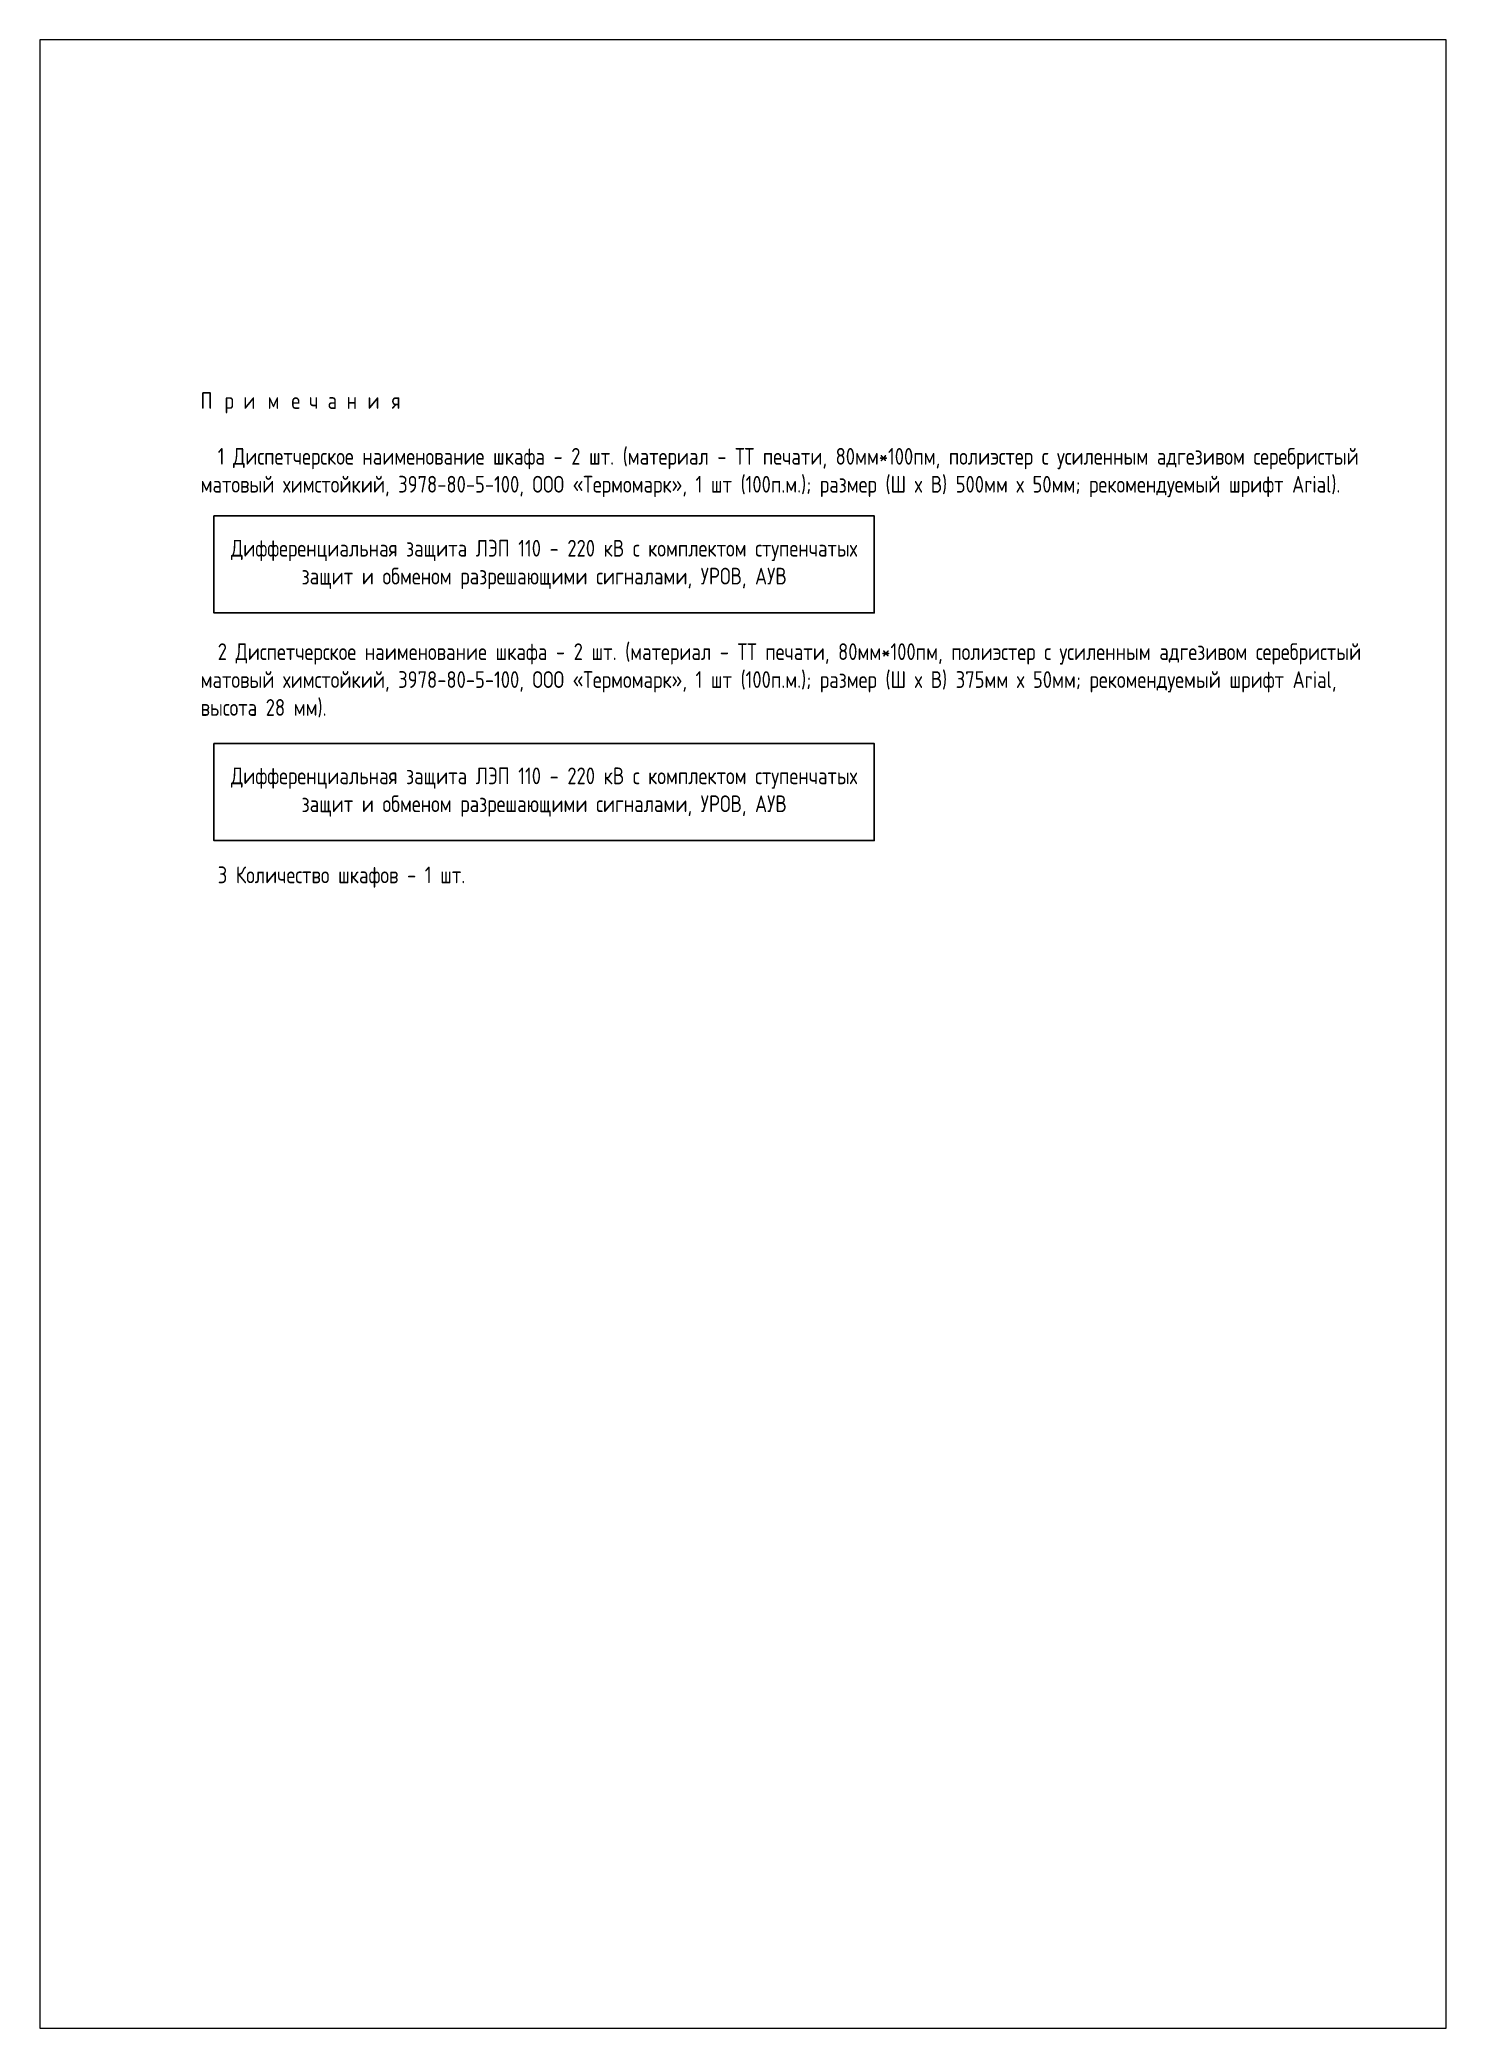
# Paper-space layout 'A4-3' of a CAD drawing. Header units: millimetres. Extents: x -322 to -204, y 22 to 188.
# The model-space entities are those that its viewports show. They can reach past a viewport. Long polylines and large blocks are cut down to what shows.
import ezdxf

# ---------------------------------------------------------------- set-up
doc = ezdxf.new("R2010")
doc.units = ezdxf.units.MM
doc.styles.add('Gost_type_A', font='GOST_A.TTF')

msp = doc.modelspace()

# ---------------------------------------------------------------- linework, layer by layer
for points in [[(-604, 225.88), (-505.4, 225.88), (-505.4, 211.38), (-604, 211.38)], [(-604, 191.88), (-505.4, 191.88), (-505.4, 177.38), (-604, 177.38)]]:
    msp.add_lwpolyline(points, close=True)

# ---------------------------------------------------------------- texts
at = {"char_height": 2.5, "style": 'Gost_type_A'}
for s, insert, width, attachment_point in [('\\pxql;{\\T2;\\C0;Примечания\\P\\P\\T1;  1 }Диспетчерское наименование шкафа - 2 шт. (материал - ТТ печати, 80мм*100пм, полиэстер с усиленным адгезивом серебристый матовый химстойкий, 3978-80-5-100, ООО «Термомарк», 1 шт (100п.м.); размер (Ш х В) {\\C6;500}мм х 50мм; рекомендуемый шрифт Arial).\\P\\P\\P\\P\\P\\P  2 Диспетчерское наименование шкафа - {\\C6;2 шт}. (материал - ТТ печати, 80мм*100пм, полиэстер с усиленным адгезивом серебристый матовый химстойкий, 3978-80-5-100, ООО «Термомарк», 1 шт (100п.м.); размер (Ш х В) 375мм х 50мм; рекомендуемый шрифт Arial, высота 28 мм).\\P\\P\\P\\P\\P\\P  3 Количество шкафов - 1 шт.', (-606, 244.36), 175, 1), ('Дифференциальная защита ЛЭП 110 - 220 кВ с комплектом ступенчатых защит и обменом разрешающими сигналами, УРОВ, АУВ ', (-554.7, 218.63), 98.6, 5), ('Дифференциальная защита ЛЭП 110 - 220 кВ с комплектом ступенчатых защит и обменом разрешающими сигналами, УРОВ, АУВ ', (-554.7, 184.63), 98.6, 5)]:
    msp.add_mtext(s, dxfattribs=dict(at, insert=insert, width=width, attachment_point=attachment_point))

psp = doc.layouts.new('A4-3')

# ---------------------------------------------------------------- viewports
at = {"layer": '0'}
psp.add_viewport(center=(-263.05, 105.01), size=(117.59, 166.304), view_center_point=(-525, 148.5), view_height=297, dxfattribs=at)

doc.saveas('drawing.dxf')
